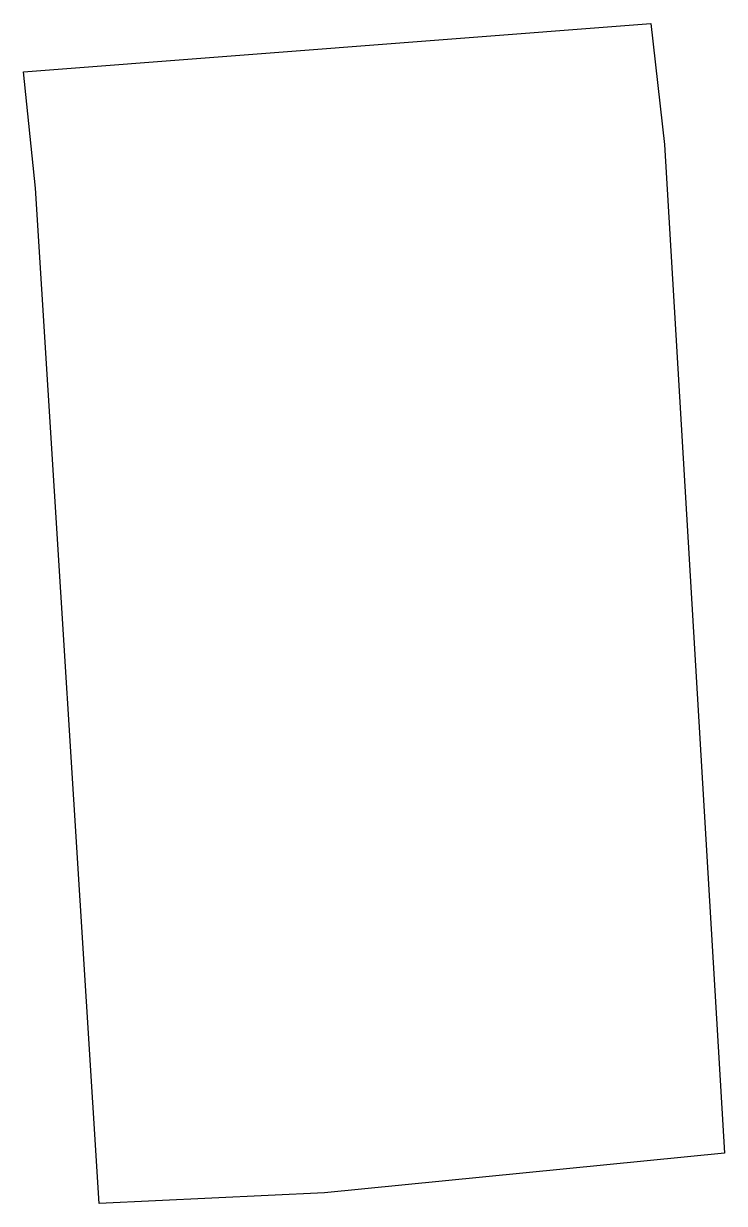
# Model space of a CAD drawing. Header units: millimetres. Extents: x 614196.2 to 614205.1, y 1320362.8 to 1320377.8.
import ezdxf

# ---------------------------------------------------------------- set-up
doc = ezdxf.new("R2010")
doc.units = ezdxf.units.MM

msp = doc.modelspace()

# ---------------------------------------------------------------- linework, layer by layer
msp.add_lwpolyline([(614196.196, 1320377.23), (614204.2018, 1320377.846), (614204.377, 1320376.3011), (614205.1421, 1320363.4207), (614200.0374, 1320362.9113), (614197.1592, 1320362.777), (614196.3473, 1320375.746), (614196.196, 1320377.23)])

doc.saveas('drawing.dxf')
